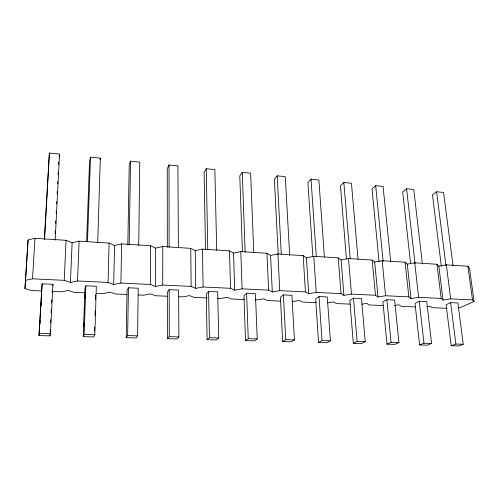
<?xml version="1.0" encoding="UTF-8"?>
<svg xmlns="http://www.w3.org/2000/svg" width="499" height="499" viewBox="0 0 499 499"><rect width="100%" height="100%" fill="white"/><g stroke="black" fill="none" stroke-linecap="round" stroke-linejoin="round"><path stroke-width="0.75" d="M41.398 290.954L31.362 290.524L24.95 288.559L25.524 280.319L32.529 278.81L64.234 280.332L70.415 282.44L77.52 280.968L108.077 282.434L113.691 284.48L120.883 283.045L150.355 284.461L155.439 286.451L162.718 285.054L162.774 246.55L190.73 248.359L195.24 250.635L202.463 249.113L229.478 250.86L233.538 253.074L240.817 251.59L266.934 253.28L270.577 255.438L277.906 253.985L303.174 255.619L306.411 257.721L313.784 256.299L338.241 257.883L341.104 259.929L348.514 258.544L372.198 260.073L374.705 262.069L377.999 296.961L385.577 295.745L408.843 296.861L411.02 298.521L418.624 297.329L441.166 298.408L443.025 300.03L450.647 298.864L472.497 299.911L474.05 301.496L460.558 307.515L458.369 307.839M155.439 286.451L155.619 248.115L150.623 245.77L121.675 243.899L114.602 245.502L109.094 243.088L79.098 241.148L72.112 242.795L66.055 240.306L34.955 238.297L28.069 239.988L24.95 288.559M150.355 284.461L150.623 245.77M137.605 335.846L138.198 288.229L128.443 287.78L127.039 290.387L126.216 337.673L136.071 337.917L137.605 335.846L127.644 335.584L126.216 337.673M138.728 245.365L139.764 162.088L130.563 161.171L129.216 165.044L127.831 244.71M127.644 335.584L128.443 287.78M129.166 244.791L130.563 161.171M120.883 283.045L121.675 243.899M113.691 284.48L114.602 245.502M108.077 282.434L109.094 243.088M94.573 330.962L94.691 327.113M95.053 315.586L95.197 310.971M95.558 299.444L95.702 294.828M94.829 334.742L96.338 286.295L85.89 285.815L84.942 288.584L83.202 336.675L93.75 336.937L94.829 334.742L84.15 334.467L83.202 336.675M97.692 242.807L100.324 158.146L90.5 157.16L89.552 161.277L86.645 241.46M83.938 326.527L84.075 322.647M84.443 312.561L84.581 308.681M84.942 298.595L85.086 294.716M84.15 334.467L85.89 285.815M87.481 241.416L90.5 157.16M77.52 280.968L79.098 241.148M70.415 282.44L72.112 242.795M64.234 280.332L66.055 240.306M49.931 335.846L50.455 333.594L52.95 284.299L42.122 283.8L38.991 335.571L49.931 335.846L50.012 334.299M50.162 332.122L50.243 329.658M50.63 322.878L50.755 319.603M51.141 312.867L51.266 309.548M51.647 302.856L51.802 299.774M52.158 292.844L52.252 290.212M55.133 233.364L55.252 231.037M55.645 223.296L55.763 220.976M56.156 213.235L56.237 211.688M56.63 203.948L56.743 201.621M57.136 193.88L57.254 191.56M57.647 183.819L57.765 181.493M58.121 174.531L58.24 172.205M58.633 164.464L58.751 162.144M55.183 240.156L59.537 154.066L49.37 153.05L44.317 239.657M38.991 335.571L42.122 283.8M44.573 239.514L49.37 153.05M39.527 332.403L39.658 330.07M40.001 323.857L40.176 320.751M40.519 314.532L40.65 312.206M40.993 305.987L41.168 302.881M41.511 296.662L41.679 293.555M32.529 278.81L34.955 238.297M25.524 280.319L28.069 239.988M59.144 156.873L59.537 154.066M52.676 285.709L52.95 284.299M99.975 159.505L100.324 158.146M178.38 247.872L177.918 165.905L169.018 165.013L167.271 168.781L167.315 247.111M216.709 250.255L214.851 169.591L206.23 168.731L204.11 172.398L205.494 249.425M253.779 252.556L250.617 173.172L242.271 172.336L239.794 175.91L242.427 251.733M169.198 289.657L167.346 292.202L167.371 338.696L176.883 338.933L178.885 336.906L178.617 290.094L169.198 289.657L169.267 336.663L167.371 338.696M289.701 255.6L285.272 176.634L277.182 175.829L274.381 179.309L278.18 253.891M324.394 256.979L318.867 179.996L311.027 179.21L307.92 182.603L312.861 256.829M208.563 291.472L206.293 293.948L207.116 339.688L216.304 339.919L218.73 337.935L217.67 291.89L208.563 291.472L209.443 337.698L207.116 339.688M358.045 259.106L351.452 183.252L343.842 182.491L340.455 185.796L346.425 258.912M246.612 293.225L243.955 295.645L245.514 340.642L254.396 340.867L257.222 338.933L255.419 293.637L246.612 293.225L248.246 338.696L245.514 340.642M390.748 261.938L383.07 186.414L375.685 185.672L372.029 188.903L379.034 261.644M422.385 263.934L413.765 189.483L406.598 188.765L402.687 191.915L410.608 263.603M283.413 294.921L280.388 297.285L282.646 341.572L291.235 341.784L294.429 339.888L291.927 295.314L283.413 294.921L285.752 339.669L282.646 341.572M453.08 265.824L443.574 192.458L436.613 191.766L432.465 194.841L441.341 266.273M319.017 296.568L315.655 298.87L318.562 342.464L326.87 342.67L330.413 340.817L327.263 296.949L319.017 296.568L322.017 340.605L318.562 342.464M353.492 298.159L349.818 300.404L353.323 343.331L361.37 343.53L365.231 341.715L361.476 298.527L353.492 298.159L357.109 341.509L353.323 343.331M386.881 299.693L382.914 301.895L386.987 344.167L394.784 344.36L398.938 342.588L394.615 300.055L386.881 299.693L391.073 342.383L386.987 344.167M419.241 301.19L415 303.336L419.597 344.977L427.156 345.165L431.591 343.431L426.745 301.533L419.241 301.19L423.975 343.231L419.597 344.977M450.622 302.637L446.118 304.739L451.215 345.763L458.544 345.95L463.24 344.248L457.895 302.968L450.622 302.637L455.855 344.054L451.215 345.763M155.619 248.115L162.774 246.55M162.718 285.054L191.154 286.42L195.745 288.353L203.093 286.987L230.557 288.31L234.68 290.193L242.084 288.859L268.624 290.131L272.304 291.971L279.764 290.668L305.425 291.896L308.7 293.686L316.204 292.414L341.029 293.605L343.911 295.352L351.452 294.104L375.479 295.258L377.999 296.961M374.705 262.069L382.153 260.715L405.101 262.2L407.278 264.146L411.02 298.521M407.278 264.146L414.744 262.817L436.987 264.258L438.852 266.154L443.025 300.03M438.852 266.154L446.343 264.857L467.912 266.254L469.484 268.106L474.05 301.496M292.152 301.627L299.313 300.435L302.513 302.07L316.372 302.675M327.831 302.874L333.588 301.939L336.426 303.542L350.31 304.141M361.738 304.197L366.802 303.398L369.297 304.958L383.232 305.563M394.647 305.482L399.007 304.814L401.184 306.336L415.18 306.947M426.601 306.729L430.244 306.186L432.122 307.677L447.216 308.332M39.377 333.307L50.455 333.594M169.267 336.663L178.885 336.906M209.443 337.698L218.73 337.935M248.246 338.696L257.222 338.933M285.752 339.669L294.429 339.888M322.017 340.605L330.413 340.817M357.109 341.509L365.231 341.715M391.073 342.383L398.938 342.588M423.975 343.231L431.591 343.431M455.855 344.054L463.24 344.248M126.889 294.479L115.487 293.986L110.142 292.121L103.199 293.624L96.313 293.331M138.292 294.971L143.612 295.202L150.555 293.899L155.414 295.714L167.065 296.219M178.717 296.718L182.603 296.886L189.614 295.614L194.017 297.379L207.166 297.953M217.221 298.383L220.315 298.521L227.382 297.273L231.361 298.995L244.473 299.562M255.27 300.03L263.934 298.876L267.508 300.56L280.6 301.128M52.214 291.422L61.477 291.821L68.257 290.462L74.114 292.37L84.83 292.832M467.912 266.254L472.497 299.911M446.343 264.857L450.647 298.864M436.613 191.766L445.919 265.406M436.987 264.258L441.166 298.408M406.598 188.765L415 263.453M414.744 262.817L418.624 297.329M405.101 262.2L408.843 296.861M375.685 185.672L383.126 261.445M382.153 260.715L385.577 295.745M372.198 260.073L375.479 295.258M343.842 182.491L350.192 258.601M348.514 258.544L351.452 294.104M341.104 259.929L343.911 295.352M338.241 257.883L341.029 293.605M311.027 179.21L316.291 256.498M313.784 256.299L316.204 292.414M306.411 257.721L308.7 293.686M303.174 255.619L305.425 291.896M277.182 175.829L281.286 254.29M277.906 253.985L279.764 290.668M270.577 255.438L272.304 291.971M266.934 253.28L268.624 290.131M242.271 172.336L245.134 252.045M240.817 251.59L242.084 288.859M233.538 253.074L234.68 290.193M229.478 250.86L230.557 288.31M206.23 168.731L207.771 249.681M202.463 249.113L203.093 286.987M195.24 250.635L195.745 288.353M190.73 248.359L191.154 286.42M169.018 165.013L169.136 247.279"/></g></svg>
